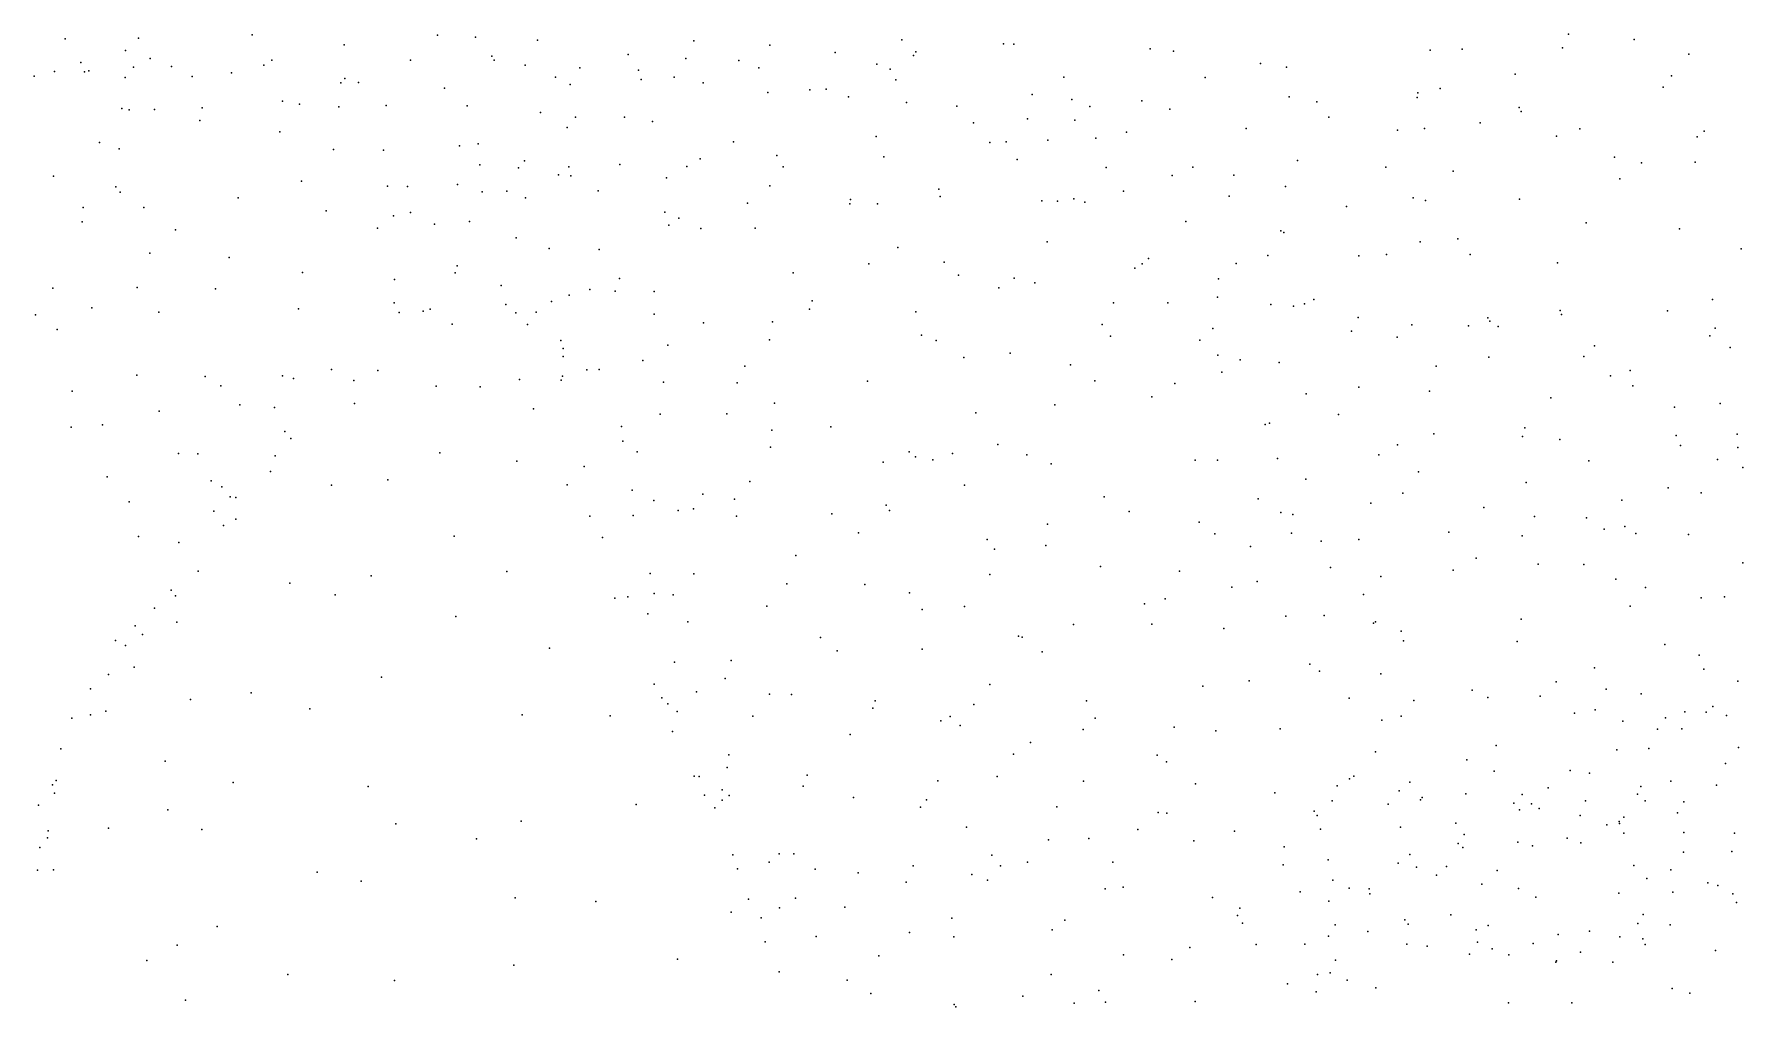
# Model space of a CAD drawing. Header units: metres. Extents: x -24.3 to 24.3, y -27.7 to 27.7.
# Drawn here: x -13.43 to -8.876, y -15.56 to -12.967 of the extents above; entities that cross this region are included whole.
import ezdxf

# ---------------------------------------------------------------- set-up
doc = ezdxf.new("R2010")
doc.units = ezdxf.units.M

msp = doc.modelspace()

# ---------------------------------------------------------------- linework, layer by layer
for p in [(-13.1515, -12.9778, -10.6109), (-12.8485, -12.9688, -2.117), (-12.355, -12.9696, 7.8183), (-12.2538, -12.9755, -14.5313), (-9.3402, -12.9672, 12.9993), (-13.3476, -12.9796, 9.1728), (-13.1862, -13.0108, -10.2731), (-12.6035, -12.996, 8.4214), (-12.0884, -12.983, -14.7152), (-11.8467, -13.0211, 6.105), (-11.6718, -12.9851, -15.133), (-11.4689, -12.9961, 4.3979), (-11.2954, -13.0157, -5.3353), (-11.1175, -12.982, 12.4686), (-11.0864, -13.0239, 3.6529), (-11.0801, -13.0144, -5.0229), (-10.8465, -12.993, 3.1476), (-10.8191, -12.9935, 12.6131), (-10.4558, -13.0062, -4.1828), (-10.3934, -13.0127, 2.7609), (-9.7092, -13.0099, -3.964), (-9.6238, -13.0073, 2.5556), (-9.3568, -13.0032, -6.134), (-9.1656, -12.9813, -15.4967), (-9.0195, -13.0205, -4.0143), (-13.3756, -13.067, -9.5348), (-13.3054, -13.0431, -9.7786), (-13.2959, -13.0674, 9.4962), (-13.2841, -13.0647, -10.0494), (-13.1651, -13.0555, -10.837), (-13.1207, -13.0319, -11.8933), (-13.0639, -13.0537, 9.1388), (-12.9041, -13.0702, -13.4697), (-12.8181, -13.0498, 10.9933), (-12.7968, -13.0365, 8.9211), (-12.4266, -13.0369, 8.1256), (-12.2104, -13.0261, -1.1466), (-12.2042, -13.0361, 7.4048), (-12.1213, -13.0495, -0.7478), (-11.9755, -13.057, 6.6533), (-11.8189, -13.0635, -14.9511), (-11.6927, -13.0317, 11.9983), (-11.5517, -13.0371, 4.7588), (-11.4984, -13.0566, -5.8201), (-11.1836, -13.0474, -15.4493), (-11.1487, -13.0609, -6.0784), (-10.1612, -13.045, -4.0484), (-10.0921, -13.0554, 2.7699), (-13.4299, -13.0795, 10.3252), (-13.1877, -13.083, 10.462), (-13.0085, -13.0798, 10.6559), (-12.6124, -13.0969, 8.6633), (-12.6022, -13.085, 11.2121), (-12.5652, -13.0964, -1.7935), (-12.3365, -13.1116, -1.3917), (-12.0404, -13.082, -0.3584), (-12.0017, -13.1018, 11.5479), (-11.8125, -13.0884, 11.8116), (-11.7243, -13.0817, 5.8328), (-11.6472, -13.0972, 5.5398), (-11.3622, -13.1158, -15.3164), (-11.319, -13.1136, -5.6524), (-11.1332, -13.0887, 3.9508), (-10.6854, -13.0821, -4.5808), (-10.309, -13.083, 12.7681), (-9.6827, -13.1117, 2.7667), (-9.4827, -13.0738, -15.5134), (-9.088, -13.1084, -6.132), (-9.0659, -13.0779, 2.6509), (-12.768, -13.1462, 10.6619), (-12.7231, -13.1537, -1.9347), (-12.6177, -13.1609, -13.9645), (-12.4915, -13.1577, -14.1611), (-12.2762, -13.1585, 7.957), (-11.4742, -13.1226, 12.0797), (-11.2598, -13.1345, 4.4547), (-11.105, -13.1498, -5.2931), (-10.9703, -13.1594, -15.4555), (-10.7697, -13.1279, 3.4108), (-10.6638, -13.1412, -15.5573), (-10.6159, -13.16, 12.5754), (-10.4778, -13.1452, 3.1201), (-10.0849, -13.1341, -15.5949), (-10.0112, -13.1476, -6.0937), (-9.7439, -13.1362, 12.8579), (-9.7423, -13.1236, 1.3222), (-13.1962, -13.1654, -11.0307), (-13.1766, -13.1685, -2.1572), (-13.1089, -13.1681, 10.1332), (-12.9884, -13.1975, -13.0092), (-12.9819, -13.164, 9.7918), (-12.0808, -13.1759, 7.2636), (-11.9871, -13.1885, 6.9647), (-11.8567, -13.1883, 6.512), (-11.7821, -13.2003, 0.4526), (-10.9264, -13.2034, 3.9145), (-10.7824, -13.1932, 3.6204), (-10.6562, -13.1968, -5.9346), (-10.403, -13.1667, -4.3375), (-9.9791, -13.1883, -4.128), (-9.5755, -13.2038, -4.0327), (-9.4715, -13.1631, 1.3348), (-9.4669, -13.1737, 2.7997), (-12.7755, -13.2277, 9.9888), (-12.0093, -13.2157, 0.0071), (-11.186, -13.2404, 12.1893), (-10.7279, -13.2498, -4.9265), (-10.5998, -13.2448, -4.7418), (-10.5184, -13.2285, 3.4148), (-10.1996, -13.2183, -4.2129), (-9.7966, -13.2228, -6.116), (-9.7238, -13.2189, 2.9764), (-9.3721, -13.2392, 12.8148), (-9.31, -13.22, -3.9978), (-8.9978, -13.2411, -3.9862), (-8.9787, -13.2262, 12.9897), (-13.2562, -13.2564, -10.788), (-13.2035, -13.2732, -11.4074), (-12.6324, -13.2744, 9.747), (-12.499, -13.276, 10.5235), (-12.2966, -13.2648, 8.2768), (-12.2466, -13.2592, 11.0435), (-11.5664, -13.2545, 11.813), (-11.4503, -13.2906, 5.3143), (-11.1654, -13.2938, 4.7241), (-10.8829, -13.2557, -5.3196), (-10.8391, -13.2541, 12.3794), (-9.218, -13.2955, -15.3346), (-12.2417, -13.3155, 10.7957), (-12.1394, -13.3238, -0.1739), (-12.1231, -13.3045, 7.7097), (-12.0322, -13.3426, 7.4518), (-12.0047, -13.3209, 0.2335), (-11.8686, -13.3149, 6.8141), (-11.6902, -13.3199, 0.6345), (-11.6545, -13.2997, 6.0371), (-11.4338, -13.3208, -15.1321), (-10.8099, -13.3011, -15.3847), (-10.573, -13.3228, 3.7582), (-10.3419, -13.322, 12.5378), (-10.2325, -13.343, -6.0305), (-10.0623, -13.3037, 12.6658), (-9.8271, -13.3219, 12.7004), (-9.6475, -13.3325, 1.3092), (-9.1455, -13.3102, 1.2813), (-9.0028, -13.3085, 2.8422), (-13.3781, -13.3454, -10.6281), (-13.2125, -13.3746, -11.774), (-13.201, -13.3885, -12.1932), (-12.7173, -13.3587, -13.7489), (-12.4885, -13.3727, 9.9542), (-12.4347, -13.3736, 8.9057), (-12.3018, -13.3684, -0.5819), (-12.2361, -13.3879, -14.3884), (-12.1698, -13.3861, 8.0728), (-11.9992, -13.345, 11.0872), (-11.9268, -13.3846, 7.1582), (-11.7443, -13.3502, 11.4101), (-11.4692, -13.3716, 5.5347), (-11.0189, -13.3805, 12.1737), (-10.5262, -13.386, 1.1476), (-10.3967, -13.3438, -15.4869), (-10.0943, -13.3731, 3.379), (-9.2039, -13.3531, 2.9594), (-13.2994, -13.4291, -11.1181), (-13.1379, -13.4293, -12.4882), (-12.8862, -13.4034, -13.4539), (-12.1201, -13.4034, 0.0461), (-11.5285, -13.4175, 5.8341), (-11.2558, -13.4193, 1.0026), (-11.2544, -13.4079, 11.9209), (-11.1824, -13.4191, -15.1966), (-11.0147, -13.3999, 4.5924), (-10.744, -13.4112, -5.5731), (-10.7023, -13.4127, -5.3439), (-10.6591, -13.4061, 4.003), (-10.6294, -13.4154, -5.038), (-10.2449, -13.399, -4.5178), (-9.9317, -13.4262, 1.3217), (-9.7544, -13.4039, 3.3072), (-9.7214, -13.4107, -15.3601), (-9.4708, -13.4069, 3.1622), (-13.3019, -13.4677, -2.1352), (-12.6515, -13.4381, -1.4353), (-12.4722, -13.4515, 9.1797), (-12.4272, -13.443, 9.7202), (-12.3631, -13.4738, -14.2231), (-12.2698, -13.4669, -0.285), (-11.7494, -13.4418, 6.6538), (-11.7386, -13.4767, 0.8922), (-11.7119, -13.4577, -14.8082), (-10.3606, -13.4666, 3.8419), (-9.2931, -13.4703, 12.7745), (-13.0531, -13.4892, -12.8189), (-12.5147, -13.4841, -1.061), (-12.1453, -13.5103, 0.53), (-11.6528, -13.4853, 6.404), (-11.508, -13.4845, 11.4928), (-10.7303, -13.521, 4.2926), (-10.1075, -13.4912, 3.6455), (-10.0996, -13.4958, 12.4804), (-9.7354, -13.5205, 12.6264), (-9.6358, -13.513, -4.2189), (-9.0448, -13.4861, 3.0317), (-13.1217, -13.5514, -1.9997), (-12.9105, -13.5624, -1.6644), (-12.0569, -13.5384, -14.4471), (-11.924, -13.5411, 10.9089), (-11.1284, -13.5358, 5.0903), (-10.4598, -13.5655, 12.2739), (-10.1421, -13.5573, -4.6287), (-9.8997, -13.5581, 3.5718), (-9.8258, -13.5543, -6.1005), (-9.6029, -13.555, -15.2396), (-8.88, -13.5396, 17.5045), (-12.7149, -13.6025, -13.6766), (-12.3076, -13.6031, 9.0753), (-12.3027, -13.5849, 9.3283), (-11.407, -13.6031, -14.9164), (-11.2052, -13.5796, 5.3004), (-11.0041, -13.5752, 4.8929), (-10.9664, -13.6093, 1.2578), (-10.4966, -13.5908, 4.2098), (-10.477, -13.5792, -5.0601), (-10.2259, -13.5785, -15.3015), (-9.37, -13.5769, -4.106), (-13.3798, -13.6443, -11.2323), (-13.1556, -13.6424, -12.5415), (-12.9469, -13.6462, -13.2775), (-12.4692, -13.6214, -0.5845), (-12.1854, -13.637, 10.218), (-11.949, -13.6482, 7.6517), (-11.8811, -13.6519, 7.3158), (-11.8698, -13.6184, 1.0576), (-11.7771, -13.6529, -14.6027), (-10.8587, -13.6438, 4.7037), (-10.8182, -13.6179, -15.158), (-10.7632, -13.6305, 12.0967), (-10.2732, -13.6191, -4.8645), (-13.2759, -13.6965, -11.9279), (-12.7257, -13.6997, -1.174), (-12.4706, -13.6837, -0.2127), (-12.3932, -13.7056, 0.4429), (-12.3746, -13.7001, -14.0522), (-12.1727, -13.6879, 8.7212), (-12.0508, -13.6796, 8.2277), (-12.004, -13.6632, 10.6173), (-11.3636, -13.7004, 1.2635), (-11.3562, -13.6778, 5.7554), (-11.0801, -13.707, -15.0479), (-10.5529, -13.6836, 4.4426), (-10.4085, -13.6834, -5.7122), (-10.2762, -13.6684, 4.0873), (-10.1339, -13.6877, 12.3653), (-10.073, -13.6921, 3.8672), (-10.044, -13.6865, -5.9936), (-10.0188, -13.6747, -15.2047), (-9.3626, -13.7037, -15.0915), (-9.0763, -13.7048, -6.2564), (-8.9567, -13.6742, -15.037), (-13.4262, -13.7158, -2.1485), (-13.0979, -13.7086, -1.8325), (-12.4569, -13.7093, 0.0605), (-12.3161, -13.7405, 0.803), (-12.146, -13.7103, 9.6565), (-12.1147, -13.7408, -14.2426), (-12.0922, -13.7085, 0.9974), (-11.7776, -13.7136, 10.9172), (-11.646, -13.7368, 6.7573), (-11.462, -13.7337, 6.2371), (-10.5832, -13.7408, 1.3659), (-10.288, -13.752, -15.1538), (-9.9012, -13.7228, 1.4402), (-9.7578, -13.7424, 3.7299), (-9.6068, -13.7448, -6.1202), (-9.5557, -13.7234, 3.5924), (-9.5505, -13.7323, -4.2061), (-9.5278, -13.7463, 12.6263), (-9.3593, -13.7144, 3.471), (-8.9493, -13.7508, 17.7135), (-13.3682, -13.7541, -11.7152), (-12.026, -13.784, 10.2525), (-11.7411, -13.796, 1.2957), (-11.4699, -13.7825, -14.7208), (-11.0649, -13.7693, 11.724), (-11.0259, -13.7837, 5.279), (-10.5611, -13.772, 12.1196), (-10.323, -13.7827, 12.2268), (-9.9184, -13.759, -4.4862), (-9.7968, -13.7754, -15.1031), (-9.2707, -13.7979, 12.7098), (-8.9633, -13.7712, 12.9495), (-12.0203, -13.8053, 10.0072), (-12.0203, -13.8269, 1.2738), (-11.8077, -13.837, 10.6748), (-10.9524, -13.8294, 1.3701), (-10.8286, -13.8174, 4.9599), (-10.2749, -13.8227, 4.2887), (-10.2159, -13.8352, -5.6163), (-10.112, -13.8426, -5.8216), (-9.5526, -13.8287, -15.0414), (-9.2998, -13.8264, -6.2438), (-8.9093, -13.8025, 17.3606), (-13.1564, -13.8766, -12.6661), (-12.9745, -13.8795, -1.4189), (-12.7684, -13.8778, -0.7938), (-12.7387, -13.8852, -0.4897), (-12.6373, -13.8608, -0.0156), (-12.5142, -13.8638, 0.7903), (-12.1361, -13.8879, 8.9866), (-12.0252, -13.8893, 9.7124), (-12.0216, -13.8787, 8.52), (-11.957, -13.8618, 8.116), (-11.9239, -13.861, 7.8715), (-11.536, -13.8524, 6.57), (-10.6675, -13.8483, -15.0219), (-10.2643, -13.8686, 1.4534), (-9.6934, -13.8523, 1.5151), (-9.2289, -13.878, 3.6089), (-9.1764, -13.8635, 1.4367), (-13.3284, -13.9189, -12.1458), (-12.9326, -13.9049, -13.262), (-12.578, -13.8905, 0.5723), (-12.3585, -13.9056, 1.0944), (-12.2414, -13.9071, -14.012), (-11.7524, -13.8947, -14.4212), (-11.5563, -13.8967, 1.4511), (-11.2091, -13.8923, 5.7762), (-10.6028, -13.8916, 4.7849), (-10.4513, -13.9343, -15.0047), (-10.3893, -13.8988, 4.5303), (-10.0399, -13.9257, -4.7499), (-9.8996, -13.9079, 4.0224), (-9.7106, -13.9186, 12.4638), (-9.1693, -13.9049, -3.9876), (-13.0971, -13.9721, -12.9268), (-12.8816, -13.955, -1.1618), (-12.789, -13.9625, -0.2673), (-12.5762, -13.952, -13.7342), (-12.0992, -13.966, 9.2373), (-11.7615, -13.9801, 7.3089), (-11.5841, -13.9793, 6.8246), (-11.4564, -13.9506, 11.2019), (-10.9203, -13.9767, 5.3025), (-10.7093, -13.9552, 11.8994), (-9.9537, -13.9807, 12.3053), (-9.3874, -13.9367, 3.773), (-9.0578, -13.9617, -14.8572), (-8.9361, -13.9517, 17.8183), (-13.3314, -14.015, -2.0046), (-13.2482, -14.0091, -12.4142), (-11.8646, -14.0127, 1.522), (-11.4634, -14.0225, -14.4792), (-11.3065, -14.0136, 6.1118), (-10.1492, -14.0082, -14.9215), (-10.137, -14.0039, -4.9761), (-9.4565, -14.0163, -6.2263), (-12.7618, -14.0268, 0.3626), (-12.7461, -14.045, 0.5912), (-11.8611, -14.0518, 7.7722), (-11.4672, -14.0679, 6.592), (-10.8616, -14.0612, 11.702), (-9.7961, -14.0624, -14.8523), (-9.6997, -14.0324, -4.3426), (-9.4632, -14.0398, 1.538), (-9.3631, -14.0477, -4.0751), (-9.0535, -14.0373, 12.9884), (-9.0419, -14.0642, -3.8487), (-8.8906, -14.0335, 13.2515), (-8.8891, -14.0689, 17.4326), (-13.0449, -14.0848, -1.3448), (-12.9938, -14.0863, -13.1423), (-12.788, -14.0913, -13.4009), (-12.3484, -14.0834, -13.8032), (-12.1437, -14.1058, -13.9496), (-11.8223, -14.0804, -14.202), (-11.1667, -14.1082, -14.5297), (-11.0976, -14.0804, 1.5652), (-11.0807, -14.0944, 5.727), (-11.0349, -14.1018, 11.5132), (-10.9825, -14.0852, 5.5289), (-10.7843, -14.089, 5.1673), (-10.7196, -14.1126, 1.5593), (-10.3357, -14.103, 1.5357), (-10.2757, -14.1027, 4.658), (-10.1163, -14.0986, -5.546), (-9.8462, -14.0882, 4.2249), (-9.2862, -14.1049, 3.9218), (-8.9437, -14.1015, 3.712), (-13.2352, -14.1474, -1.6552), (-12.9581, -14.1582, -1.1019), (-12.8001, -14.1331, 0.8685), (-12.4869, -14.1556, 1.3525), (-11.964, -14.1194, 9.454), (-11.5226, -14.1594, -14.2632), (-10.0404, -14.1532, -5.8843), (-9.7398, -14.1344, -6.1076), (-9.4532, -14.1623, -14.7206), (-8.8758, -14.122, -14.7887), (-12.93, -14.1737, -0.5074), (-12.9073, -14.2006, 0.1694), (-12.8922, -14.202, 0.4455), (-12.6375, -14.1694, -13.5422), (-12.0097, -14.1685, 9.1573), (-11.8358, -14.183, 9.9295), (-11.6476, -14.1937, 7.2062), (-11.5633, -14.2065, 6.9888), (-10.9506, -14.1699, -14.5099), (-10.5778, -14.2006, 11.8095), (-10.1676, -14.2056, 12.0826), (-9.7819, -14.1905, -4.5093), (-9.0749, -14.1762, 3.8783), (-8.9867, -14.19, -6.4583), (-13.177, -14.2136, -12.7769), (-12.9511, -14.2389, -0.1919), (-11.9492, -14.2525, 8.8003), (-11.8334, -14.2505, -13.9684), (-11.7781, -14.21, 10.1602), (-11.7133, -14.2372, 7.4277), (-11.6727, -14.2325, 10.4951), (-11.5583, -14.2521, 1.7268), (-11.3039, -14.2461, 6.3699), (-11.1587, -14.2229, 11.3035), (-11.1506, -14.2372, 6.0094), (-10.5116, -14.2397, 1.6362), (-10.107, -14.2422, -14.63), (-10.0754, -14.2477, 4.5946), (-9.867, -14.2173, 1.6358), (-9.5663, -14.2289, 1.6121), (-9.431, -14.2529, -4.1235), (-9.1984, -14.2093, 1.5441), (-12.9251, -14.2766, 0.6544), (-12.8923, -14.2603, 1.093), (-11.2325, -14.2964, 1.7339), (-10.7292, -14.2737, 11.6383), (-10.3248, -14.2677, -14.5691), (-10.2829, -14.2996, 4.8491), (-10.0785, -14.2974, -5.6583), (-9.6592, -14.2946, 4.3681), (-9.2922, -14.257, 4.1035), (-9.2458, -14.2866, -3.9888), (-9.1901, -14.28, 12.9351), (-9.1612, -14.2981, -14.5536), (-13.1515, -14.3064, -1.3243), (-13.0445, -14.322, -0.9459), (-12.3109, -14.3052, 1.6874), (-11.9151, -14.3087, 1.796), (-10.89, -14.3141, 1.7201), (-10.8699, -14.3397, 5.5617), (-10.7333, -14.3302, -14.342), (-10.1883, -14.3329, 1.6792), (-10, -14.319, -5.0901), (-9.8996, -14.3141, -4.775), (-9.464, -14.3046, 12.582), (-9.0202, -14.3008, 13.227), (-11.3994, -14.3571, -14.0673), (-10.5876, -14.3866, 5.2324), (-9.9748, -14.3889, 12.1754), (-9.5867, -14.364, -6.2331), (-9.4211, -14.3798, -14.4393), (-9.2996, -14.3812, -6.389), (-8.8759, -14.3765, 13.5151), (-12.993, -14.3984, -13.0553), (-12.7483, -14.4311, 1.4657), (-12.5314, -14.4113, 1.6265), (-12.1705, -14.3998, -13.7215), (-11.7882, -14.4052, 7.9079), (-11.6713, -14.4061, -13.8505), (-11.4236, -14.4328, 1.8408), (-11.2157, -14.4346, 11.0074), (-10.8825, -14.4081, 11.4182), (-10.3774, -14.3987, 5.0317), (-10.1705, -14.4267, -14.3745), (-9.8403, -14.413, -14.4045), (-9.6476, -14.3959, -4.4418), (-9.2141, -14.42, 1.61), (-13.0648, -14.4498, 0.0396), (-13.0535, -14.4649, 0.8984), (-12.6273, -14.4621, -13.348), (-11.8825, -14.4707, 9.0995), (-11.8474, -14.4674, 8.4608), (-11.7772, -14.4586, 1.8826), (-11.7264, -14.4615, 10.0222), (-11.0965, -14.4561, 1.8307), (-10.4156, -14.4729, 1.7904), (-10.238, -14.441, 11.9306), (-9.8866, -14.4612, 1.7335), (-9.1349, -14.4425, 4.2261), (-8.987, -14.4699, -14.396), (-8.9243, -14.4671, -3.6612), (-13.109, -14.4974, -0.2315), (-12.3061, -14.5192, 1.8886), (-11.7946, -14.5127, 9.6237), (-11.4767, -14.4918, 7.0439), (-11.0628, -14.5011, 11.1755), (-10.9504, -14.493, 5.8673), (-10.4701, -14.486, -14.1913), (-10.0941, -14.5186, 4.8458), (-9.9916, -14.5171, -5.2623), (-9.4665, -14.5263, -14.2666), (-9.1764, -14.4925, 13.106), (-13.1609, -14.5444, -12.8786), (-13.1416, -14.5676, 0.3786), (-13.0497, -14.5344, 1.1821), (-11.688, -14.5341, 7.6474), (-10.8064, -14.5717, -13.9941), (-10.6599, -14.541, 1.8495), (-10.4507, -14.54, 11.7233), (-10.2591, -14.5514, -14.1518), (-9.86, -14.5371, -6.0866), (-9.8551, -14.5335, 12.2892), (-9.7866, -14.559, 4.7001), (-13.2135, -14.5836, -1.145), (-13.1863, -14.5968, -0.5339), (-12.0567, -14.6038, -13.6144), (-11.3341, -14.5752, 6.8126), (-11.2897, -14.6111, -13.7887), (-11.0632, -14.607, -13.885), (-10.7966, -14.5748, 5.6512), (-10.7433, -14.6142, 11.4502), (-9.78, -14.5844, -4.6112), (-9.4769, -14.5866, 12.6815), (-9.0836, -14.5945, -6.714), (-13.1636, -14.6545, 1.009), (-11.7233, -14.6415, -13.5962), (-11.5722, -14.6365, 7.431), (-10.0301, -14.6467, -14.0757), (-9.2714, -14.6563, -14.1463), (-8.9921, -14.6224, -14.222), (-8.9794, -14.6599, 4.4486), (-13.2316, -14.6743, -0.0727), (-12.5045, -14.6812, 1.9097), (-11.7775, -14.7, 9.0101), (-11.5883, -14.685, 2.005), (-10.8832, -14.7011, 5.9422), (-10.3154, -14.7055, 11.8103), (-10.1917, -14.6915, 5.0954), (-10.0038, -14.6655, -5.5146), (-9.8403, -14.6722, -4.8262), (-9.3734, -14.6937, -4.0048), (-8.8888, -14.6919, 1.6327), (-13.2797, -14.7121, -0.9507), (-13.013, -14.7411, 1.4812), (-12.8518, -14.7232, 1.6813), (-11.7566, -14.7363, 8.7695), (-11.7406, -14.7525, 8.3126), (-11.6642, -14.7208, 9.922), (-11.4697, -14.7266, 10.4624), (-11.4118, -14.7276, 7.1633), (-11.1881, -14.7441, 6.6707), (-10.9254, -14.7541, -13.7163), (-10.6253, -14.7446, -13.8005), (-9.9251, -14.7372, -5.773), (-9.7527, -14.7436, -6.2031), (-9.5971, -14.716, -14.0425), (-9.555, -14.7354, 1.75), (-9.4156, -14.7321, -6.4546), (-9.2398, -14.7132, 13.1353), (-9.1466, -14.7257, -3.7846), (-13.3292, -14.7908, -0.5262), (-13.2794, -14.7814, 0.8463), (-13.2386, -14.7718, -12.9154), (-12.6949, -14.7661, -13.2355), (-12.1292, -14.7821, -13.4503), (-11.8949, -14.784, 2.0836), (-11.7157, -14.7729, 8.0733), (-11.5146, -14.7857, -13.4761), (-11.1944, -14.7641, -13.637), (-11.0137, -14.7982, 1.9943), (-10.9887, -14.7865, 6.2631), (-10.6024, -14.7906, 5.6041), (-9.8377, -14.7957, -13.8599), (-9.7868, -14.7851, -4.5263), (-9.3243, -14.7775, 1.7238), (-9.2693, -14.7681, 4.6527), (-9.1959, -14.7988, -13.9983), (-9.0818, -14.7902, 13.4318), (-9.03, -14.7738, -11.2297), (-8.9735, -14.7745, -14.0582), (-8.9557, -14.7595, -10.1741), (-8.9191, -14.7834, 13.6793), (-11.7285, -14.8265, 9.4253), (-11.2551, -14.8344, 2.041), (-10.9619, -14.8103, 11.1469), (-10.6339, -14.8209, 1.9411), (-10.3918, -14.8147, 5.4136), (-10.2805, -14.8246, 1.8872), (-10.1093, -14.8188, -13.7826), (-9.103, -14.8198, -10.5449), (-9.0388, -14.819, -6.9066), (-13.3589, -14.8722, 0.3995), (-11.5788, -14.8882, 10.041), (-10.8201, -14.887, -13.5594), (-10.7744, -14.8558, 11.3752), (-10.437, -14.8893, -13.6085), (-9.8552, -14.8806, -13.6193), (-9.533, -14.8631, 4.8505), (-9.2115, -14.8747, -11.3328), (-9.1266, -14.8714, -11.5451), (-8.8876, -14.869, 4.6705), (-13.0811, -14.9049, -13.0038), (-11.5832, -14.922, 2.114), (-10.4115, -14.9069, 11.6859), (-9.611, -14.9018, 12.6567), (-9.5385, -14.9321, -6.4933), (-9.3362, -14.9302, -13.7837), (-8.9222, -14.9113, 1.6833), (-13.3808, -14.9683, -1.3233), (-13.3715, -14.9566, -0.0928), (-12.8996, -14.9622, 1.7907), (-12.5395, -14.9728, 2.0007), (-11.6709, -14.9456, 9.216), (-11.6574, -14.9459, 8.5154), (-11.5959, -14.9813, 7.889), (-11.3801, -14.9715, 7.3675), (-11.3692, -14.9422, 10.4758), (-11.0213, -14.9573, -13.4155), (-10.8636, -14.9465, 6.1588), (-10.6327, -14.9588, 5.7833), (-10.3343, -14.9661, -13.3856), (-9.957, -14.9707, 12.135), (-9.9245, -14.9521, -5.72), (-9.913, -14.9455, -4.7463), (-9.7629, -14.9617, 5.0365), (-9.3943, -14.9763, -11.272), (-9.2848, -14.9377, -6.8408), (-9.1479, -14.9732, -9.9677), (-9.0679, -14.9585, -11.9306), (-8.9461, -14.9697, -7.0824), (-13.418, -15.0224, -1.5572), (-13.3756, -14.9904, -0.7326), (-11.8254, -15.0205, -13.237), (-11.6432, -14.9955, 8.9428), (-11.5961, -15.0092, 9.8053), (-11.5771, -14.9969, -13.282), (-11.2465, -15.0022, 7.0972), (-11.068, -15.0277, 10.8899), (-11.0514, -15.0083, 6.6581), (-10.7041, -15.0268, -13.242), (-10.1231, -14.99, 5.2671), (-9.9704, -15.0111, -4.9802), (-9.8211, -15.0202, -6.059), (-9.792, -14.9848, -4.438), (-9.7345, -15.0088, 12.4844), (-9.7303, -15.0018, -6.284), (-9.614, -14.9924, -13.4544), (-9.4858, -15.0171, -11.5728), (-9.4643, -14.9942, 1.7828), (-9.4389, -15.0191, 12.9993), (-9.2949, -15.0112, -11.8567), (-9.1566, -14.9933, -7.0112), (-9.1359, -15.0113, 4.8448), (-9.0331, -15.0135, 13.616), (-13.0733, -15.035, 1.6009), (-12.4658, -15.0725, -13.2384), (-12.1323, -15.0651, -13.2301), (-11.6153, -15.0295, 8.1167), (-10.4344, -15.0418, 5.6508), (-10.4107, -15.0437, 1.9626), (-10.018, -15.0385, -13.1597), (-10.0105, -15.0502, 1.888), (-9.6403, -15.0709, -13.1717), (-9.4709, -15.0346, -3.947), (-9.4185, -15.0317, -10.6853), (-9.3091, -15.0498, -10.2326), (-9.2056, -15.0662, 13.3977), (-9.2043, -15.0711, -9.7597), (-9.1928, -15.0546, -13.4551), (-9.0503, -15.0433, -9.51), (-13.394, -15.1096, -1.1376), (-13.3928, -15.0909, -0.2924), (-13.2319, -15.0838, 1.3763), (-12.9826, -15.0875, -13.0864), (-12.2509, -15.1127, 2.1043), (-10.9446, -15.0815, -13.1396), (-10.7268, -15.1151, 11.305), (-10.6191, -15.1111, 2.0116), (-10.4887, -15.0876, -13.0872), (-10.3386, -15.1177, 11.7196), (-10.2306, -15.0923, 5.4694), (-10.001, -15.0865, -5.4817), (-9.7879, -15.0811, -12.991), (-9.6187, -15.1009, 12.7552), (-9.344, -15.111, -12.3644), (-9.238, -15.0754, -12.1579), (-9.1931, -15.0973, -12.6188), (-9.0333, -15.0951, -12.4622), (-8.8978, -15.0975, -13.6144), (-13.4144, -15.135, 0.775), (-11.5675, -15.1553, 8.5284), (-11.4445, -15.152, -13.1131), (-11.4052, -15.152, 7.6818), (-10.8773, -15.1562, 2.0627), (-10.0983, -15.134, -12.957), (-9.7635, -15.154, -12.0042), (-9.6346, -15.1249, -6.5299), (-9.6217, -15.1355, -12.5127), (-9.4756, -15.1216, -12.1226), (-9.4365, -15.1311, -12.896), (-9.3079, -15.1234, 4.9786), (-9.0343, -15.1483, -9.1151), (-8.905, -15.1459, -7.496), (-13.4209, -15.1963, 0.3888), (-13.3781, -15.1952, 1.0536), (-12.6758, -15.2016, -13.1719), (-11.5549, -15.1922, 8.8184), (-11.4708, -15.1742, 7.9405), (-11.3485, -15.1933, 10.2664), (-11.2337, -15.2026, 10.5254), (-11.0875, -15.1847, 6.958), (-10.9309, -15.2075, 6.6113), (-10.8545, -15.1841, 6.4078), (-10.7824, -15.1741, -12.9337), (-10.5548, -15.1741, 11.5068), (-10.1011, -15.1818, -12.7255), (-9.9811, -15.1683, -12.4605), (-9.7946, -15.1768, -4.2788), (-9.7456, -15.1883, -11.5698), (-9.6923, -15.2093, -11.1487), (-9.6652, -15.1861, 5.1868), (-9.5307, -15.1968, -3.8019), (-9.1663, -15.1836, -13.0362), (-9.068, -15.1954, 5.0119), (-12.5587, -15.2254, 2.0417), (-11.1061, -15.2279, 2.1159), (-10.8887, -15.2224, 11.0273), (-10.5752, -15.2453, 5.9731), (-10.527, -15.2416, -12.7717), (-10.056, -15.2537, -12.0622), (-9.9689, -15.2224, 5.3775), (-9.9251, -15.2436, -11.8869), (-9.872, -15.2453, 1.8778), (-9.5716, -15.2334, -10.5697), (-9.4741, -15.2445, -10.2479), (-9.1317, -15.2177, 13.5631), (-9.0625, -15.2543, -7.6439), (-8.9693, -15.2293, -8.6929), (-8.9421, -15.2363, -12.8531), (-12.1478, -15.2699, -13.15), (-11.9329, -15.2796, 2.2185), (-11.5257, -15.2733, 9.2666), (-11.443, -15.2967, 2.1795), (-11.4005, -15.2705, 10.0655), (-11.2694, -15.2943, 7.5661), (-10.2891, -15.2691, -12.6559), (-10.2168, -15.2973, 1.9776), (-9.979, -15.2786, 12.1754), (-9.8699, -15.2589, -6.1514), (-9.4276, -15.2677, -10.0298), (-9.2059, -15.2572, -7.2987), (-8.902, -15.2593, -8.3275), (-8.8924, -15.2817, -13.0753), (-12.9419, -15.3457, 1.8779), (-11.5719, -15.3077, -12.947), (-11.4918, -15.3233, 9.7977), (-10.984, -15.3235, 10.8451), (-10.6832, -15.3288, -12.6049), (-10.2228, -15.3165, 5.6461), (-10.2096, -15.3371, 11.8678), (-9.9625, -15.3413, -5.8384), (-9.7765, -15.3281, -10.9492), (-9.7675, -15.3395, -3.9011), (-9.6538, -15.3145, 12.8099), (-9.5546, -15.3436, 13.0068), (-9.1553, -15.3381, -8.7372), (-9.1414, -15.3138, -3.3593), (-9.0697, -15.3413, -8.0639), (-11.482, -15.3868, 9.5736), (-11.3453, -15.3731, 8.0061), (-11.0966, -15.362, 7.2477), (-10.9791, -15.3735, 6.979), (-10.7169, -15.3551, 6.3316), (-10.0432, -15.3928, -5.4543), (-9.98, -15.3717, -11.6408), (-9.8754, -15.359, -4.1791), (-9.5867, -15.3553, 1.8165), (-9.5827, -15.3878, 5.3242), (-9.4344, -15.3917, -3.5231), (-9.3682, -15.367, -7.1364), (-9.2849, -15.3587, -9.001), (-9.2035, -15.3739, 5.2042), (-9.142, -15.3792, 1.7175), (-13.1295, -15.4369, 1.6323), (-13.0484, -15.3957, -13.1593), (-11.7155, -15.433, 2.2263), (-11.1785, -15.4243, 10.4268), (-10.5263, -15.422, 6.1352), (-10.398, -15.4342, -12.1229), (-10.3497, -15.4024, 5.8895), (-10.173, -15.394, -11.8803), (-9.9617, -15.4354, -11.2976), (-9.7712, -15.3931, 12.6325), (-9.7169, -15.3986, -10.5923), (-9.6039, -15.4198, -10.1983), (-9.5441, -15.4054, -6.8838), (-9.4999, -15.4218, -9.8305), (-9.3723, -15.438, -7.4284), (-9.3088, -15.4142, -7.7035), (-9.1357, -15.3937, -8.5035), (-8.9486, -15.4098, 5.2127), (-12.7537, -15.4742, -13.0928), (-12.1513, -15.4491, 2.2191), (-11.4447, -15.4666, 9.0228), (-10.7191, -15.4742, 6.5851), (-10.0094, -15.4742, 1.9464), (-9.9754, -15.4698, 12.2903), (-9.3739, -15.4408, 13.3424), (-9.2226, -15.4414, 13.5258), (-12.4691, -15.4903, 2.1094), (-11.2627, -15.4889, 10.1635), (-11.2002, -15.5243, 7.8783), (-10.5925, -15.5165, 2.1079), (-10.0897, -15.4986, 12.0909), (-10.0131, -15.52, -5.6885), (-9.9301, -15.4893, -6.0972), (-9.8542, -15.5092, 5.5725), (-9.0641, -15.511, 13.7192), (-9.0168, -15.5236, -3.1554), (-13.0263, -15.5423, 1.8208), (-10.9774, -15.5543, 10.7318), (-10.9734, -15.5602, 7.3191), (-10.7946, -15.5318, 6.87), (-10.6581, -15.5501, -12.3386), (-10.5749, -15.5475, 11.3821), (-10.3359, -15.5463, 6.0982), (-9.5006, -15.5494, -9.3741), (-9.3314, -15.5491, -8.5403)]:
    msp.add_point(p)

doc.saveas('drawing.dxf')
